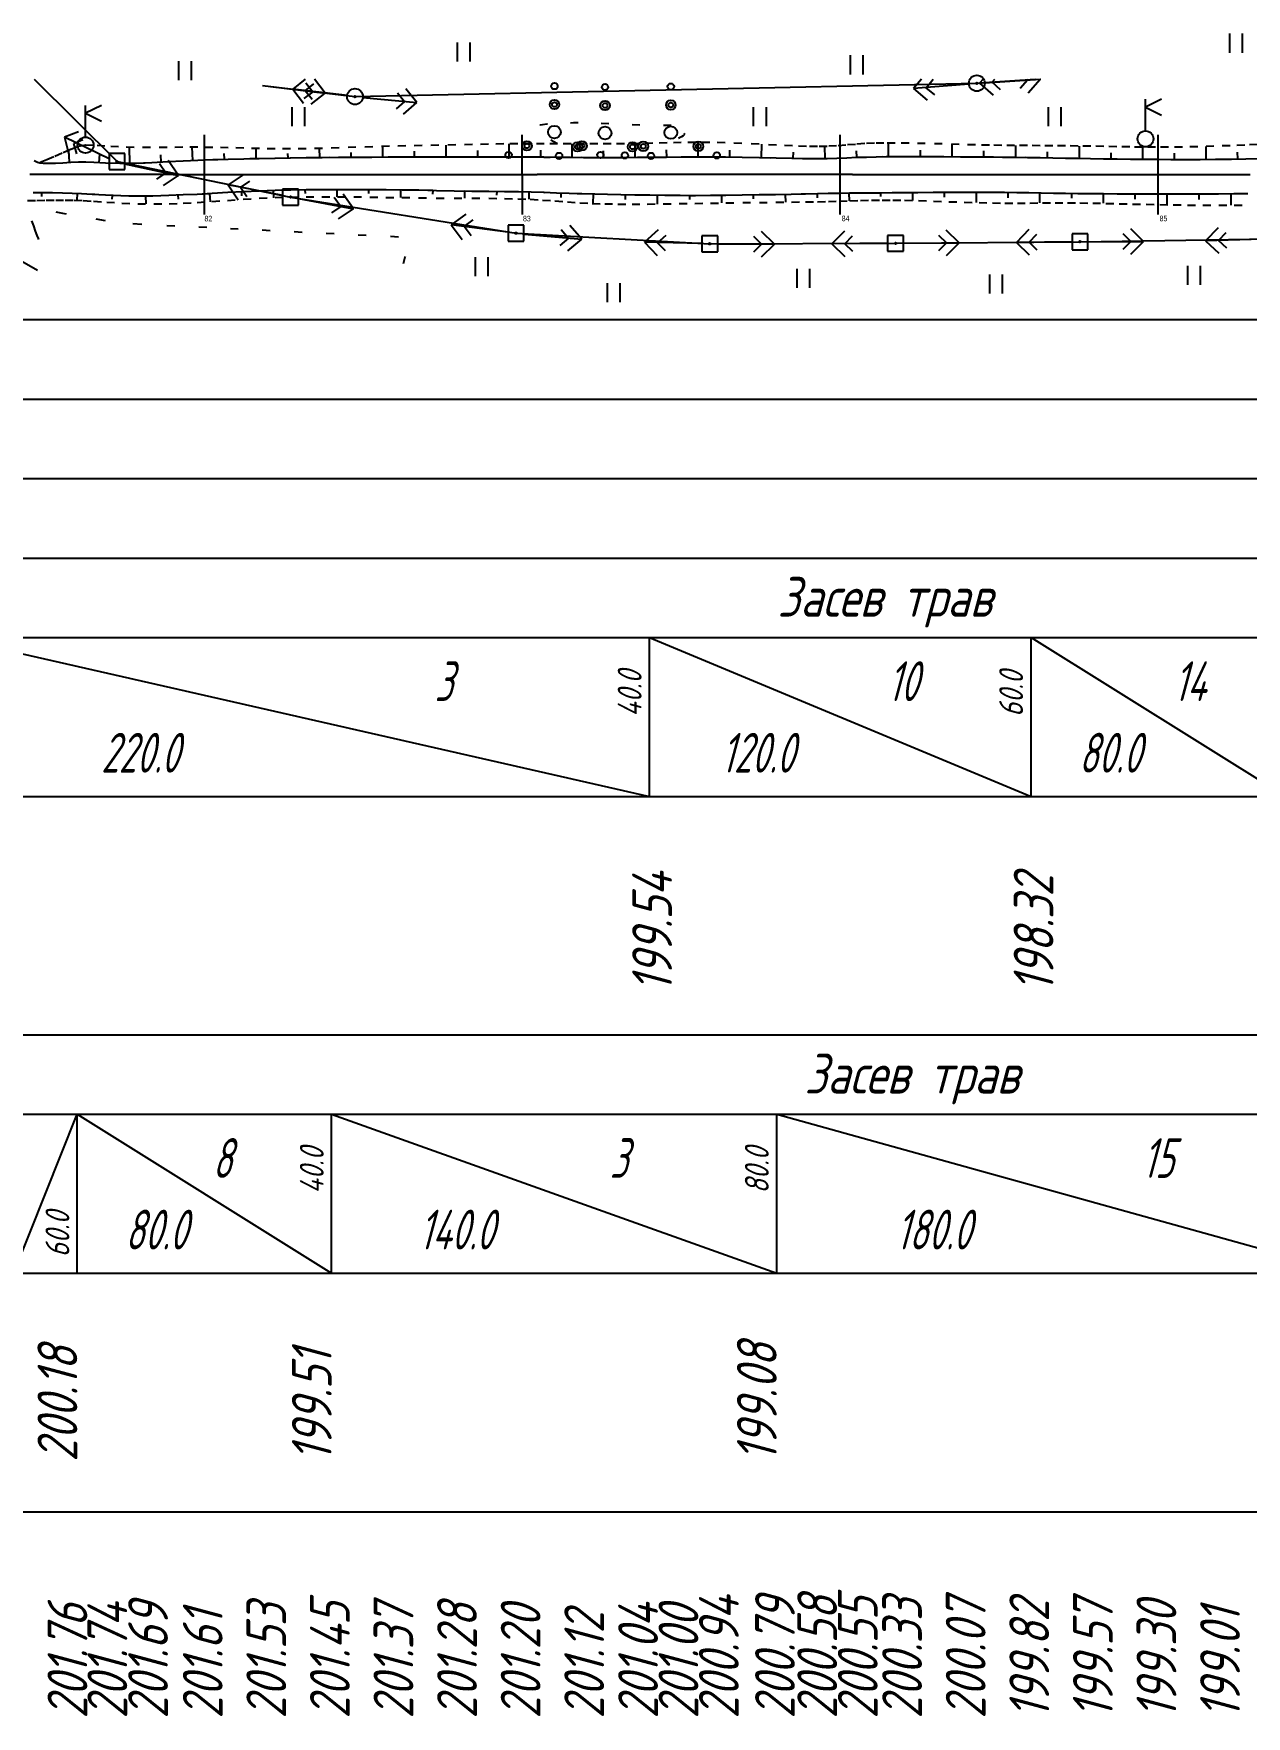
# Model space of a CAD drawing. Extents: x 2172 to 5772, y -842 to -248.
# Drawn here: x 4185.9 to 4262.1, y -721.9 to -616 of the extents above; entities that cross this region are included whole.
import ezdxf

# ---------------------------------------------------------------- set-up
doc = ezdxf.new("R2010")
doc.units = 0
doc.header["$MEASUREMENT"] = 0
doc.linetypes.add('CONTI', pattern=[0])
doc.linetypes.add('STROT', pattern=[1.7, 0.5, -1.2])
doc.layers.get('0').update_dxf_attribs({"linetype": 'CONTINUOUS'})
for name, color, linetype in [('DEFAULT', 7, 'CONTI'), ('OBRIVDEFAULT', 32, 'CONTI'), ('OTKOSDEFAULT', 32, 'CONTI'), ('SIT_LDEFAULT', 7, 'CONTI'), ('USLZNDEFAULT', 7, 'CONTI'), ('КРАСНЫЕ_ОТМЕТКИ', 1, 'CONTINUOUS'), ('ОТМЕТКИ_КЮВЕТОВ', 7, 'CONTINUOUS'), ('ЧЕРНЫЕ_ОТМЕТКИ', 7, 'CONTINUOUS')]:
    doc.layers.add(name, color=color, linetype=linetype)
doc.styles.add('SHRFT', font='TXT', dxfattribs={"width": 8.75})
doc.styles.add('ГОСТ', font='gost.TTF', dxfattribs={"oblique": 15, "height": 1})

# ---------------------------------------------------------------- blocks, each defined once
blk = doc.blocks.new('BL_27')
at = {"color": 0}
for p, q in [((2.5, 2.5), (-2.5, 2.5)), ((-2.5, 2.5), (-2.5, -2.5)), ((2.5, -2.5), (2.5, 2.5)), ((-2.5, -2.5), (2.5, -2.5))]:
    blk.add_line(p, q, dxfattribs=at)
blk.add_circle((0, 0), 0.25, dxfattribs=at)
blk = doc.blocks.new('BL_4017')
at = {"color": 0}
for p, q in [((0, 2.5), (0, 12.5)), ((5, 12.5), (0, 10)), ((0, 10), (5, 7.5))]:
    blk.add_line(p, q, dxfattribs=at)
blk.add_circle((0, 0), 2.5, dxfattribs=at)
blk = doc.blocks.new('BL_26')
at = {"color": 0}
for radius in [2.5, 0.25]:
    blk.add_circle((0, 0), radius, dxfattribs=at)
blk = doc.blocks.new('BL_2010')
at = {"color": 0}
for centre, radius in [((0, 14.45), 1), ((0, 8.65), 1.5), ((0, 8.65), 0.75), ((0, 0), 2), ((-8.65, -4.35), 1.5), ((-8.65, -4.35), 0.75), ((8.65, -4.35), 1.5), ((8.65, -4.35), 0.75), ((-14.45, -7.2), 1), ((14.45, -7.2), 1)]:
    blk.add_circle(centre, radius, dxfattribs=at)
blk = doc.blocks.new('BL_2011')
at = {"color": 0}
for p, q in [((0, 0), (0, 6)), ((4, 0), (4, 6))]:
    blk.add_line(p, q, dxfattribs=at)

msp = doc.modelspace()

# ---------------------------------------------------------------- linework, layer by layer
at = {"linetype": 'Continuous'}
for p, q in [((3396.6, -634.04), (4356.6, -634.04)), ((3396.6, -639.04), (4356.6, -639.04)), ((3396.6, -644.04), (4356.6, -644.04)), ((3396.6, -649.04), (4356.6, -649.04)), ((3396.6, -654.04), (4356.6, -654.04)), ((3396.6, -664.04), (4356.6, -664.04)), ((3396.6, -684.04), (4356.6, -684.04)), ((3396.6, -694.04), (4356.6, -694.04)), ((3396.6, -709.04), (4356.6, -709.04))]:
    msp.add_line(p, q, dxfattribs=at)
msp.add_line((3396.6, -679.04), (4356.6, -679.04))
at = {"layer": 'DEFAULT', "color": 12, "linetype": 'CONTI'}
for p, q in [((4196.6, -627.42), (4196.6, -622.42)), ((4216.6, -627.42), (4216.59, -622.42)), ((4236.59, -627.42), (4236.6, -622.42)), ((4256.6, -627.42), (4256.6, -622.42)), ((4186.03, -624.92), (4185.62, -624.92)), ((4186.43, -624.92), (4186.03, -624.92)), ((4186.83, -624.92), (4186.43, -624.92)), ((4187.23, -624.92), (4186.83, -624.92)), ((4187.64, -624.92), (4187.23, -624.92)), ((4194.64, -624.92), (4199.53, -624.92)), ((4217.99, -624.92), (4217.53, -624.92)), ((4218.45, -624.92), (4217.99, -624.92)), ((4218.9, -624.92), (4218.45, -624.92)), ((4219.36, -624.92), (4218.9, -624.92)), ((4237.36, -624.92), (4253.42, -624.92))]:
    msp.add_line(p, q, dxfattribs=at)
for points in [[(4187.65, -624.92, 0), (4187.64, -624.92, 0)], [(4187.68, -624.92, 0), (4187.65, -624.92, 0)], [(4187.73, -624.92, 0), (4187.68, -624.92, 0)], [(4187.8, -624.92, 0), (4187.73, -624.92, 0)], [(4187.9, -624.92, 0), (4187.8, -624.92, 0)], [(4188.01, -624.92, 0), (4187.9, -624.92, 0)], [(4188.15, -624.92, 0), (4188.01, -624.92, 0)], [(4188.3, -624.92, 0), (4188.15, -624.92, 0)], [(4188.48, -624.92, 0), (4188.3, -624.92, 0)], [(4188.67, -624.92, 0), (4188.48, -624.92, 0)], [(4188.89, -624.92, 0), (4188.67, -624.92, 0)], [(4189.13, -624.92, 0), (4188.89, -624.92, 0)], [(4189.39, -624.92, 0), (4189.13, -624.92, 0)], [(4189.67, -624.92, 0), (4189.39, -624.92, 0)], [(4189.97, -624.92, 0), (4189.67, -624.92, 0)], [(4190.29, -624.92, 0), (4189.97, -624.92, 0)], [(4190.63, -624.92, 0), (4190.29, -624.92, 0)], [(4190.99, -624.92, 0), (4190.63, -624.92, 0)], [(4191.38, -624.92, 0), (4190.99, -624.92, 0)], [(4191.78, -624.92, 0), (4191.38, -624.92, 0)], [(4192.2, -624.92, 0), (4191.78, -624.92, 0)], [(4192.65, -624.92, 0), (4192.2, -624.92, 0)], [(4193.12, -624.92, 0), (4192.65, -624.92, 0)], [(4193.6, -624.92, 0), (4193.12, -624.92, 0)], [(4194.11, -624.92, 0), (4193.6, -624.92, 0)], [(4194.64, -624.92, 0), (4194.11, -624.92, 0)], [(4199.53, -624.92, 0), (4201.29, -624.92, 0)], [(4201.29, -624.92, 0), (4202.95, -624.92, 0)], [(4202.95, -624.92, 0), (4204.53, -624.92, 0)], [(4204.53, -624.92, 0), (4206.01, -624.92, 0)], [(4206.01, -624.92, 0), (4207.41, -624.92, 0)], [(4207.41, -624.92, 0), (4208.71, -624.92, 0)], [(4208.71, -624.92, 0), (4209.93, -624.92, 0)], [(4209.93, -624.92, 0), (4211.05, -624.92, 0)], [(4211.05, -624.92, 0), (4212.09, -624.92, 0)], [(4212.09, -624.92, 0), (4213.03, -624.92, 0)], [(4213.03, -624.92, 0), (4213.89, -624.92, 0)], [(4213.89, -624.92, 0), (4214.65, -624.92, 0)], [(4214.65, -624.92, 0), (4215.33, -624.92, 0)], [(4215.33, -624.92, 0), (4215.91, -624.92, 0)], [(4215.91, -624.92, 0), (4216.41, -624.92, 0)], [(4216.41, -624.92, 0), (4216.81, -624.92, 0)], [(4216.81, -624.92, 0), (4217.13, -624.92, 0)], [(4217.13, -624.92, 0), (4217.35, -624.92, 0)], [(4217.35, -624.92, 0), (4217.49, -624.92, 0)], [(4217.49, -624.92, 0), (4217.53, -624.92, 0)], [(4219.41, -624.92, 0), (4219.36, -624.92, 0)], [(4219.54, -624.92, 0), (4219.41, -624.92, 0)], [(4219.77, -624.92, 0), (4219.54, -624.92, 0)], [(4220.08, -624.92, 0), (4219.77, -624.92, 0)], [(4220.49, -624.92, 0), (4220.08, -624.92, 0)], [(4220.98, -624.92, 0), (4220.49, -624.92, 0)], [(4221.57, -624.92, 0), (4220.98, -624.92, 0)], [(4222.24, -624.92, 0), (4221.57, -624.92, 0)], [(4223.01, -624.92, 0), (4222.24, -624.92, 0)], [(4223.86, -624.92, 0), (4223.01, -624.92, 0)], [(4224.81, -624.92, 0), (4223.86, -624.92, 0)], [(4225.84, -624.92, 0), (4224.81, -624.92, 0)], [(4226.97, -624.92, 0), (4225.84, -624.92, 0)], [(4228.18, -624.92, 0), (4226.97, -624.92, 0)], [(4229.48, -624.92, 0), (4228.18, -624.92, 0)], [(4230.88, -624.92, 0), (4229.48, -624.92, 0)], [(4232.37, -624.92, 0), (4230.88, -624.92, 0)], [(4233.94, -624.92, 0), (4232.37, -624.92, 0)], [(4235.61, -624.92, 0), (4233.94, -624.92, 0)], [(4237.36, -624.92, 0), (4235.61, -624.92, 0)], [(4253.42, -624.92, 0), (4254.89, -624.92, 0)], [(4254.89, -624.92, 0), (4256.3, -624.92, 0)], [(4256.3, -624.92, 0), (4257.64, -624.92, 0)], [(4257.64, -624.92, 0), (4258.92, -624.92, 0)], [(4258.92, -624.92, 0), (4260.14, -624.92, 0)], [(4260.14, -624.92, 0), (4261.3, -624.92, 0)], [(4261.3, -624.92, 0), (4262.39, -624.92, 0)]]:
    msp.add_polyline3d(points, dxfattribs=at)
at = {"layer": 'OBRIVDEFAULT', "color": 32}
for p, q in [((4185.86, -628.15, 40.03), (4185.75, -627.83, 40.01)), ((4185.98, -628.47, 40.05), (4185.86, -628.15, 40.03)), ((4186.08, -628.74, 40.07), (4185.98, -628.47, 40.05)), ((4186.16, -628.94, 40.08), (4186.08, -628.74, 40.07)), ((4186.19, -629.01, 40.09), (4186.16, -628.94, 40.08))]:
    msp.add_line(p, q, dxfattribs=at)
at = {"layer": 'OTKOSDEFAULT', "color": 32, "linetype": 'STROT'}
for p, q in [((4188.17, -623.34, 40.23), (4187.64, -623.57, 40.26)), ((4188.67, -623.15, 40.21), (4188.17, -623.34, 40.23)), ((4189.12, -623.06, 40.18), (4188.67, -623.15, 40.21)), ((4189.63, -623.08, 40.17), (4189.12, -623.06, 40.18)), ((4190.34, -623.13, 40.15), (4189.63, -623.08, 40.17)), ((4191.2, -623.18, 40.13), (4190.34, -623.13, 40.15)), ((4192.18, -623.21, 40.1), (4191.2, -623.18, 40.13)), ((4193.21, -623.22, 40.08), (4192.18, -623.21, 40.1)), ((4194.25, -623.22, 40.05), (4193.21, -623.22, 40.08)), ((4195.24, -623.2, 40.03), (4194.25, -623.22, 40.05)), ((4196.18, -623.2, 40.02), (4195.24, -623.2, 40.03)), ((4197.13, -623.21, 40.01), (4196.18, -623.2, 40.02)), ((4198.1, -623.23, 40), (4197.13, -623.21, 40.01)), ((4199.08, -623.25, 39.99), (4198.1, -623.23, 40)), ((4200.06, -623.28, 39.98), (4199.08, -623.25, 39.99)), ((4201.04, -623.3, 39.97), (4200.06, -623.28, 39.98)), ((4202.01, -623.3, 39.96), (4201.04, -623.3, 39.97)), ((4202.99, -623.29, 39.96), (4202.01, -623.3, 39.96)), ((4204.02, -623.27, 39.96), (4202.99, -623.29, 39.96)), ((4205.07, -623.24, 39.95), (4204.02, -623.27, 39.96)), ((4206.13, -623.2, 39.95), (4205.07, -623.24, 39.95)), ((4207.19, -623.17, 39.95), (4206.13, -623.2, 39.95)), ((4208.24, -623.13, 39.94), (4207.19, -623.17, 39.95)), ((4209.26, -623.11, 39.94), (4208.24, -623.13, 39.94)), ((4210.29, -623.09, 39.94), (4209.26, -623.11, 39.94)), ((4211.35, -623.07, 39.94), (4210.29, -623.09, 39.94)), ((4212.41, -623.05, 39.94), (4211.35, -623.07, 39.94)), ((4213.46, -623.03, 39.94), (4212.41, -623.05, 39.94)), ((4214.47, -623.01, 39.94), (4213.46, -623.03, 39.94)), ((4215.43, -622.99, 39.94), (4214.47, -623.01, 39.94)), ((4216.31, -622.98, 39.95), (4215.43, -622.99, 39.94)), ((4217.15, -622.98, 39.95), (4216.31, -622.98, 39.95)), ((4217.98, -622.98, 39.94), (4217.15, -622.98, 39.95)), ((4218.82, -622.98, 39.94), (4217.98, -622.98, 39.94)), ((4219.66, -622.99, 39.94), (4218.82, -622.98, 39.94)), ((4220.5, -622.99, 39.94), (4219.66, -622.99, 39.94)), ((4221.34, -622.99, 39.94), (4220.5, -622.99, 39.94)), ((4222.18, -622.99, 39.94), (4221.34, -622.99, 39.94)), ((4223.03, -622.98, 39.93), (4222.18, -622.99, 39.94)), ((4223.91, -622.96, 39.92), (4223.03, -622.98, 39.93)), ((4224.8, -622.94, 39.91), (4223.91, -622.96, 39.92)), ((4225.7, -622.92, 39.9), (4224.8, -622.94, 39.91)), ((4226.6, -622.9, 39.89), (4225.7, -622.92, 39.9)), ((4227.51, -622.89, 39.88), (4226.6, -622.9, 39.89)), ((4228.4, -622.89, 39.86), (4227.51, -622.89, 39.88)), ((4229.36, -622.91, 39.85), (4228.4, -622.89, 39.86)), ((4230.41, -622.95, 39.84), (4229.36, -622.91, 39.85)), ((4231.5, -623.01, 39.82), (4230.41, -622.95, 39.84)), ((4232.58, -623.06, 39.81), (4231.5, -623.01, 39.82)), ((4233.59, -623.11, 39.8), (4232.58, -623.06, 39.81)), ((4234.47, -623.14, 39.79), (4233.59, -623.11, 39.8)), ((4235.17, -623.15, 39.78), (4234.47, -623.14, 39.79)), ((4235.77, -623.14, 39.78), (4235.17, -623.15, 39.78)), ((4236.37, -623.11, 39.78), (4235.77, -623.14, 39.78)), ((4236.96, -623.06, 39.78), (4236.37, -623.11, 39.78)), ((4237.56, -623.02, 39.78), (4236.96, -623.06, 39.78)), ((4238.15, -622.97, 39.78), (4237.56, -623.02, 39.78)), ((4238.75, -622.94, 39.78), (4238.15, -622.97, 39.78)), ((4239.35, -622.93, 39.78), (4238.75, -622.94, 39.78)), ((4240.05, -622.93, 39.77), (4239.35, -622.93, 39.78)), ((4240.94, -622.94, 39.77), (4240.05, -622.93, 39.77)), ((4241.95, -622.97, 39.76), (4240.94, -622.94, 39.77)), ((4243.02, -622.99, 39.74), (4241.95, -622.97, 39.76)), ((4244.09, -623.02, 39.73), (4243.02, -622.99, 39.74)), ((4245.1, -623.05, 39.72), (4244.09, -623.02, 39.73)), ((4245.98, -623.07, 39.71), (4245.1, -623.05, 39.72)), ((4246.77, -623.08, 39.71), (4245.98, -623.07, 39.71)), ((4247.57, -623.09, 39.71), (4246.77, -623.08, 39.71)), ((4248.37, -623.09, 39.71), (4247.57, -623.09, 39.71)), ((4249.17, -623.1, 39.7), (4248.37, -623.09, 39.71)), ((4249.97, -623.1, 39.7), (4249.17, -623.1, 39.7)), ((4250.77, -623.11, 39.7), (4249.97, -623.1, 39.7)), ((4251.57, -623.12, 39.69), (4250.77, -623.11, 39.7)), ((4252.37, -623.13, 39.69), (4251.57, -623.12, 39.69)), ((4253.18, -623.14, 39.68), (4252.37, -623.13, 39.69)), ((4253.99, -623.16, 39.67), (4253.18, -623.14, 39.68)), ((4254.81, -623.18, 39.66), (4253.99, -623.16, 39.67)), ((4255.62, -623.19, 39.65), (4254.81, -623.18, 39.66)), ((4256.44, -623.19, 39.64), (4255.62, -623.19, 39.65)), ((4257.25, -623.2, 39.64), (4256.44, -623.19, 39.64)), ((4258.13, -623.19, 39.63), (4257.25, -623.2, 39.64)), ((4259.1, -623.16, 39.62), (4258.13, -623.19, 39.63)), ((4260.11, -623.13, 39.6), (4259.1, -623.16, 39.62)), ((4261.12, -623.1, 39.59), (4260.11, -623.13, 39.6)), ((4262.05, -623.06, 39.58), (4261.12, -623.1, 39.59)), ((4262.85, -623.03, 39.57), (4262.05, -623.06, 39.58)), ((4186.36, -624.12, 40.33), (4186.24, -624.17, 40.34)), ((4186.68, -623.99, 40.32), (4186.36, -624.12, 40.33)), ((4187.13, -623.8, 40.29), (4186.68, -623.99, 40.32)), ((4187.64, -623.57, 40.26), (4187.13, -623.8, 40.29)), ((4185.47, -626.55, 40.11), (4186.05, -626.54, 40.11)), ((4186.05, -626.54, 40.11), (4186.65, -626.53, 40.11)), ((4186.65, -626.53, 40.11), (4187.24, -626.52, 40.12)), ((4187.24, -626.52, 40.12), (4187.83, -626.52, 40.12)), ((4187.83, -626.52, 40.12), (4188.41, -626.52, 40.12)), ((4188.41, -626.52, 40.12), (4188.97, -626.54, 40.12)), ((4188.97, -626.54, 40.12), (4189.62, -626.59, 40.12)), ((4189.62, -626.59, 40.12), (4190.45, -626.65, 40.11)), ((4190.45, -626.65, 40.11), (4191.4, -626.71, 40.1)), ((4191.4, -626.71, 40.1), (4192.4, -626.75, 40.09)), ((4194.38, -626.75, 40.07), (4195.27, -626.72, 40.07)), ((4195.27, -626.72, 40.07), (4196.15, -626.67, 40.06)), ((4196.15, -626.67, 40.06), (4197.07, -626.61, 40.06)), ((4197.07, -626.61, 40.06), (4198.04, -626.54, 40.06)), ((4198.04, -626.54, 40.06), (4199.04, -626.47, 40.05)), ((4199.04, -626.47, 40.05), (4200.04, -626.41, 40.05)), ((4200.04, -626.41, 40.05), (4201.04, -626.36, 40.05)), ((4201.04, -626.36, 40.05), (4202.02, -626.33, 40.04)), ((4202.02, -626.33, 40.04), (4202.99, -626.32, 40.03)), ((4202.99, -626.32, 40.03), (4203.98, -626.31, 40.02)), ((4203.98, -626.31, 40.02), (4204.98, -626.31, 40)), ((4204.98, -626.31, 40), (4205.99, -626.32, 39.99)), ((4205.99, -626.32, 39.99), (4207, -626.33, 39.98)), ((4207, -626.33, 39.98), (4208.01, -626.35, 39.96)), ((4208.01, -626.35, 39.96), (4209.02, -626.36, 39.95)), ((4209.02, -626.36, 39.95), (4210.07, -626.37, 39.95)), ((4210.07, -626.37, 39.95), (4211.17, -626.39, 39.95)), ((4211.17, -626.39, 39.95), (4212.3, -626.4, 39.96)), ((4212.3, -626.4, 39.96), (4213.42, -626.4, 39.96)), ((4213.42, -626.4, 39.96), (4214.49, -626.41, 39.96)), ((4214.49, -626.41, 39.96), (4215.47, -626.42, 39.96)), ((4215.47, -626.42, 39.96), (4216.32, -626.44, 39.97)), ((4216.32, -626.44, 39.97), (4217.1, -626.47, 39.97)), ((4217.1, -626.47, 39.97), (4217.87, -626.52, 39.97)), ((4217.87, -626.52, 39.97), (4218.65, -626.57, 39.97)), ((4218.65, -626.57, 39.97), (4219.43, -626.63, 39.97)), ((4219.43, -626.63, 39.97), (4220.21, -626.69, 39.97)), ((4220.21, -626.69, 39.97), (4220.99, -626.73, 39.97)), ((4226.46, -626.74, 39.92), (4227.46, -626.73, 39.91)), ((4227.46, -626.73, 39.91), (4228.43, -626.71, 39.9)), ((4228.43, -626.71, 39.9), (4229.41, -626.7, 39.9)), ((4229.41, -626.7, 39.9), (4230.46, -626.68, 39.89)), ((4230.46, -626.68, 39.89), (4231.51, -626.67, 39.88)), ((4231.51, -626.67, 39.88), (4232.55, -626.66, 39.87)), ((4232.55, -626.66, 39.87), (4233.53, -626.65, 39.86)), ((4233.53, -626.65, 39.86), (4234.42, -626.63, 39.85)), ((4234.42, -626.63, 39.85), (4235.17, -626.62, 39.85)), ((4235.17, -626.62, 39.85), (4235.85, -626.6, 39.84)), ((4235.85, -626.6, 39.84), (4236.53, -626.58, 39.83)), ((4236.53, -626.58, 39.83), (4237.2, -626.56, 39.82)), ((4237.2, -626.56, 39.82), (4237.88, -626.54, 39.81)), ((4237.88, -626.54, 39.81), (4238.56, -626.53, 39.8)), ((4238.56, -626.53, 39.8), (4239.23, -626.52, 39.79)), ((4239.23, -626.52, 39.79), (4239.91, -626.52, 39.78)), ((4239.91, -626.52, 39.78), (4240.65, -626.53, 39.77)), ((4240.65, -626.53, 39.77), (4241.52, -626.55, 39.76)), ((4241.52, -626.55, 39.76), (4242.46, -626.58, 39.75)), ((4242.46, -626.58, 39.75), (4243.43, -626.62, 39.74)), ((4243.43, -626.62, 39.74), (4244.4, -626.65, 39.72)), ((4244.4, -626.65, 39.72), (4245.33, -626.68, 39.71)), ((4245.33, -626.68, 39.71), (4246.17, -626.7, 39.7)), ((4246.17, -626.7, 39.7), (4246.96, -626.71, 39.69)), ((4246.96, -626.71, 39.69), (4247.74, -626.71, 39.68)), ((4247.74, -626.71, 39.68), (4248.53, -626.71, 39.68)), ((4248.53, -626.71, 39.68), (4249.32, -626.7, 39.67)), ((4249.32, -626.7, 39.67), (4250.11, -626.7, 39.66)), ((4250.11, -626.7, 39.66), (4250.89, -626.7, 39.65)), ((4250.89, -626.7, 39.65), (4251.68, -626.7, 39.64)), ((4251.68, -626.7, 39.64), (4252.48, -626.71, 39.63)), ((4252.48, -626.71, 39.63), (4253.3, -626.73, 39.62)), ((4253.3, -626.73, 39.62), (4254.14, -626.75, 39.6)), ((4192.4, -626.75, 40.09), (4193.41, -626.76, 40.08)), ((4193.41, -626.76, 40.08), (4194.38, -626.75, 40.07)), ((4220.99, -626.73, 39.97), (4221.78, -626.76, 39.97)), ((4221.78, -626.76, 39.97), (4222.6, -626.77, 39.96)), ((4222.6, -626.77, 39.96), (4223.5, -626.78, 39.95)), ((4223.5, -626.78, 39.95), (4224.46, -626.77, 39.94)), ((4224.46, -626.77, 39.94), (4225.46, -626.76, 39.93)), ((4225.46, -626.76, 39.93), (4226.46, -626.74, 39.92)), ((4254.14, -626.75, 39.6), (4254.99, -626.77, 39.59)), ((4254.99, -626.77, 39.59), (4255.84, -626.78, 39.58)), ((4255.84, -626.78, 39.58), (4256.7, -626.8, 39.57)), ((4256.7, -626.8, 39.57), (4257.54, -626.82, 39.55)), ((4257.54, -626.82, 39.55), (4258.44, -626.83, 39.54)), ((4258.44, -626.83, 39.54), (4259.41, -626.84, 39.52)), ((4259.41, -626.84, 39.52), (4260.41, -626.84, 39.5)), ((4260.41, -626.84, 39.5), (4261.38, -626.84, 39.48)), ((4261.38, -626.84, 39.48), (4262.29, -626.84, 39.46))]:
    msp.add_line(p, q, dxfattribs=at)
at = {"layer": 'OTKOSDEFAULT', "color": 32}
for p, q in [((4188.1, -624.14), (4188.07, -623.39)), ((4191.91, -624.2), (4191.89, -623.21)), ((4195.86, -624.02), (4195.83, -623.2)), ((4199.86, -623.9), (4199.85, -623.27)), ((4203.85, -623.84), (4203.84, -623.27)), ((4205.84, -623.82), (4205.84, -623.52)), ((4207.83, -623.8), (4207.83, -623.15)), ((4209.82, -623.8), (4209.82, -623.45)), ((4211.81, -623.8), (4211.81, -623.07)), ((4213.79, -623.8), (4213.79, -623.41)), ((4215.78, -623.79), (4215.78, -622.99)), ((4217.76, -623.8), (4217.76, -623.39)), ((4219.73, -623.83), (4219.74, -622.99)), ((4221.71, -623.85), (4221.71, -623.42)), ((4223.7, -623.84), (4223.69, -622.96)), ((4225.68, -623.81), (4225.67, -623.36)), ((4227.67, -623.79), (4227.66, -622.89)), ((4229.66, -623.81), (4229.66, -623.37)), ((4231.65, -623.85), (4231.67, -623.01)), ((4233.64, -623.89), (4233.65, -623.5)), ((4235.64, -623.9), (4235.62, -623.14)), ((4237.64, -623.83), (4237.62, -623.42)), ((4239.64, -623.78), (4239.63, -622.92)), ((4241.64, -623.77), (4241.64, -623.37)), ((4243.64, -623.78), (4243.64, -623.01)), ((4245.64, -623.8), (4245.64, -623.43)), ((4247.64, -623.82), (4247.65, -623.09)), ((4249.64, -623.86), (4249.64, -623.48)), ((4251.64, -623.89), (4251.65, -623.12)), ((4253.64, -623.92), (4253.64, -623.54)), ((4255.63, -623.94), (4255.64, -623.19)), ((4259.62, -623.95), (4259.61, -623.15)), ((4261.61, -623.93), (4261.6, -623.51)), ((4186.24, -624.17, 40.34), (4186.46, -624.19, 40.34)), ((4186.46, -624.19, 40.34), (4186.8, -624.2, 40.34)), ((4186.8, -624.2, 40.34), (4187.22, -624.19, 40.34)), ((4187.22, -624.19, 40.34), (4187.7, -624.17, 40.34)), ((4187.7, -624.17, 40.34), (4188.2, -624.14, 40.34)), ((4188.2, -624.14, 40.34), (4188.68, -624.11, 40.34)), ((4188.68, -624.11, 40.34), (4189.13, -624.11, 40.34)), ((4189.13, -624.11, 40.34), (4189.65, -624.14, 40.32)), ((4189.65, -624.14, 40.32), (4190.38, -624.18, 40.29)), ((4189.98, -624.17), (4190.01, -623.64)), ((4190.38, -624.18, 40.29), (4191.27, -624.2, 40.25)), ((4191.27, -624.2, 40.25), (4192.25, -624.19, 40.22)), ((4192.25, -624.19, 40.22), (4193.28, -624.15, 40.18)), ((4193.28, -624.15, 40.18), (4194.31, -624.1, 40.14)), ((4193.87, -624.13), (4193.85, -623.67)), ((4194.31, -624.1, 40.14), (4195.26, -624.05, 40.1)), ((4195.26, -624.05, 40.1), (4196.18, -624.01, 40.09)), ((4196.18, -624.01, 40.09), (4197.12, -623.97, 40.08)), ((4197.12, -623.97, 40.08), (4198.09, -623.94, 40.07)), ((4197.86, -623.95), (4197.85, -623.59)), ((4198.09, -623.94, 40.07), (4199.07, -623.92, 40.06)), ((4199.07, -623.92, 40.06), (4200.05, -623.9, 40.05)), ((4200.05, -623.9, 40.05), (4201.04, -623.88, 40.03)), ((4201.04, -623.88, 40.03), (4202.01, -623.86, 40.02)), ((4201.86, -623.87), (4201.85, -623.58)), ((4202.01, -623.86, 40.02), (4202.99, -623.85, 40.03)), ((4202.99, -623.85, 40.03), (4204, -623.84, 40.03)), ((4204, -623.84, 40.03), (4205.03, -623.83, 40.04)), ((4205.03, -623.83, 40.04), (4206.07, -623.81, 40.04)), ((4206.07, -623.81, 40.04), (4207.12, -623.81, 40.05)), ((4207.12, -623.81, 40.05), (4208.16, -623.8, 40.05)), ((4208.16, -623.8, 40.05), (4209.18, -623.8, 40.06)), ((4209.18, -623.8, 40.06), (4210.22, -623.8, 40.06)), ((4210.22, -623.8, 40.06), (4211.29, -623.8, 40.06)), ((4211.29, -623.8, 40.06), (4212.36, -623.8, 40.06)), ((4212.36, -623.8, 40.06), (4213.42, -623.8, 40.06)), ((4213.42, -623.8, 40.06), (4214.45, -623.8, 40.06)), ((4214.45, -623.8, 40.06), (4215.41, -623.79, 40.05)), ((4215.41, -623.79, 40.05), (4216.29, -623.79, 40.05)), ((4216.29, -623.79, 40.05), (4217.12, -623.8, 40.05)), ((4217.12, -623.8, 40.05), (4217.95, -623.8, 40.05)), ((4217.95, -623.8, 40.05), (4218.78, -623.82, 40.05)), ((4218.78, -623.82, 40.05), (4219.62, -623.83, 40.05)), ((4219.62, -623.83, 40.05), (4220.45, -623.84, 40.05)), ((4220.45, -623.84, 40.05), (4221.28, -623.84, 40.05)), ((4221.28, -623.84, 40.05), (4222.12, -623.84, 40.05)), ((4222.12, -623.84, 40.05), (4222.97, -623.84, 40.04)), ((4222.97, -623.84, 40.04), (4223.85, -623.83, 40.03)), ((4223.85, -623.83, 40.03), (4224.75, -623.82, 40.02)), ((4224.75, -623.82, 40.02), (4225.67, -623.81, 40.01)), ((4225.67, -623.81, 40.01), (4226.59, -623.8, 40)), ((4226.59, -623.8, 40), (4227.52, -623.79, 39.98)), ((4227.52, -623.79, 39.98), (4228.43, -623.79, 39.97)), ((4228.43, -623.79, 39.97), (4229.39, -623.8, 39.96)), ((4229.39, -623.8, 39.96), (4230.43, -623.82, 39.95)), ((4230.43, -623.82, 39.95), (4231.51, -623.84, 39.95)), ((4231.51, -623.84, 39.95), (4232.57, -623.87, 39.94)), ((4232.57, -623.87, 39.94), (4233.56, -623.89, 39.93)), ((4233.56, -623.89, 39.93), (4234.44, -623.91, 39.92)), ((4234.44, -623.91, 39.92), (4235.16, -623.91, 39.91)), ((4235.16, -623.91, 39.91), (4235.77, -623.9, 39.91)), ((4235.77, -623.9, 39.91), (4236.39, -623.88, 39.9)), ((4236.39, -623.88, 39.9), (4237.01, -623.86, 39.9)), ((4237.01, -623.86, 39.9), (4237.62, -623.83, 39.89)), ((4237.62, -623.83, 39.89), (4238.24, -623.81, 39.88)), ((4238.24, -623.81, 39.88), (4238.86, -623.79, 39.88)), ((4238.86, -623.79, 39.88), (4239.48, -623.78, 39.87)), ((4239.48, -623.78, 39.87), (4240.19, -623.77, 39.86)), ((4240.19, -623.77, 39.86), (4241.08, -623.77, 39.85)), ((4241.08, -623.77, 39.85), (4242.07, -623.77, 39.83)), ((4242.07, -623.77, 39.83), (4243.12, -623.78, 39.82)), ((4243.12, -623.78, 39.82), (4244.16, -623.79, 39.8)), ((4244.16, -623.79, 39.8), (4245.15, -623.79, 39.79)), ((4245.15, -623.79, 39.79), (4246.01, -623.8, 39.77)), ((4246.01, -623.8, 39.77), (4246.8, -623.81, 39.77)), ((4246.8, -623.81, 39.77), (4247.59, -623.82, 39.76)), ((4247.59, -623.82, 39.76), (4248.38, -623.84, 39.75)), ((4248.38, -623.84, 39.75), (4249.18, -623.85, 39.74)), ((4249.18, -623.85, 39.74), (4249.97, -623.87, 39.73)), ((4249.97, -623.87, 39.73), (4250.76, -623.88, 39.72)), ((4250.76, -623.88, 39.72), (4251.55, -623.89, 39.71)), ((4251.55, -623.89, 39.71), (4252.35, -623.91, 39.71)), ((4252.35, -623.91, 39.71), (4253.17, -623.92, 39.7)), ((4253.17, -623.92, 39.7), (4254.01, -623.93, 39.7)), ((4254.01, -623.93, 39.7), (4254.85, -623.94, 39.69)), ((4254.85, -623.94, 39.69), (4255.7, -623.94, 39.69)), ((4255.7, -623.94, 39.69), (4256.55, -623.95, 39.68)), ((4256.55, -623.95, 39.68), (4257.39, -623.96, 39.68)), ((4257.39, -623.96, 39.68), (4258.27, -623.96, 39.67)), ((4257.63, -623.96), (4257.63, -623.57)), ((4258.27, -623.96, 39.67), (4259.24, -623.96, 39.65)), ((4259.24, -623.96, 39.65), (4260.23, -623.95, 39.64)), ((4260.23, -623.95, 39.64), (4261.21, -623.94, 39.62)), ((4261.21, -623.94, 39.62), (4262.12, -623.92, 39.61)), ((4262.12, -623.92, 39.61), (4262.91, -623.9, 39.59)), ((4186.43, -626.06, 40.17), (4185.82, -626.06, 40.16)), ((4186.35, -626.07), (4186.34, -626.3)), ((4187.05, -626.07, 40.18), (4186.43, -626.06, 40.17)), ((4187.67, -626.09, 40.18), (4187.05, -626.07, 40.18)), ((4188.27, -626.1, 40.19), (4187.67, -626.09, 40.18)), ((4188.86, -626.12, 40.2), (4188.27, -626.1, 40.19)), ((4188.6, -626.11), (4188.58, -626.53)), ((4189.54, -626.16, 40.19), (4188.86, -626.12, 40.2)), ((4190.38, -626.21, 40.19), (4189.54, -626.16, 40.19)), ((4191.33, -626.26, 40.18), (4190.38, -626.21, 40.19)), ((4190.79, -626.24), (4190.78, -626.46)), ((4192.34, -626.28, 40.17), (4191.33, -626.26, 40.18)), ((4193.36, -626.27, 40.16), (4192.34, -626.28, 40.17)), ((4192.9, -626.27), (4192.91, -626.76)), ((4194.35, -626.24, 40.15), (4193.36, -626.27, 40.16)), ((4195.26, -626.2, 40.14), (4194.35, -626.24, 40.15)), ((4194.93, -626.22), (4194.94, -626.47)), ((4196.15, -626.16, 40.14), (4195.26, -626.2, 40.14)), ((4197.09, -626.11, 40.13), (4196.15, -626.16, 40.14)), ((4196.92, -626.11), (4196.95, -626.62)), ((4198.06, -626.05, 40.12), (4197.09, -626.11, 40.13)), ((4199.05, -626, 40.11), (4198.06, -626.05, 40.12)), ((4198.92, -626.01), (4198.93, -626.25)), ((4200.05, -625.96, 40.11), (4199.05, -626, 40.11)), ((4201.05, -625.92, 40.1), (4200.05, -625.96, 40.11)), ((4200.92, -625.93), (4200.94, -626.37)), ((4202.03, -625.9, 40.09), (4201.05, -625.92, 40.1)), ((4203, -625.88, 40.09), (4202.03, -625.9, 40.09)), ((4202.92, -625.88), (4202.93, -626.1)), ((4204, -625.87, 40.08), (4203, -625.88, 40.09)), ((4205, -625.87, 40.07), (4204, -625.87, 40.08)), ((4204.93, -625.87), (4204.93, -626.31)), ((4206.01, -625.87, 40.07), (4205, -625.87, 40.07)), ((4207.02, -625.87, 40.06), (4206.01, -625.87, 40.07)), ((4206.93, -625.87), (4206.93, -626.1)), ((4208.03, -625.88, 40.06), (4207.02, -625.87, 40.06)), ((4209.04, -625.89, 40.05), (4208.03, -625.88, 40.06)), ((4208.94, -625.89), (4208.94, -626.36)), ((4210.08, -625.9, 40.04), (4209.04, -625.89, 40.05)), ((4211.19, -625.93, 40.03), (4210.08, -625.9, 40.04)), ((4210.96, -625.92), (4210.95, -626.15)), ((4212.31, -625.95, 40.02), (4211.19, -625.93, 40.03)), ((4213.42, -625.97, 40.01), (4212.31, -625.95, 40.02)), ((4212.97, -625.96), (4212.96, -626.4)), ((4214.49, -625.98, 40), (4213.42, -625.97, 40.01)), ((4215.48, -626, 39.99), (4214.49, -625.98, 40)), ((4214.99, -625.99), (4214.98, -626.21)), ((4216.35, -626.01, 39.98), (4215.48, -626, 39.99)), ((4217.15, -626.03, 39.98), (4216.35, -626.01, 39.98)), ((4217.01, -626.03), (4217, -626.46)), ((4217.95, -626.05, 39.98), (4217.15, -626.03, 39.98)), ((4218.75, -626.08, 39.97), (4217.95, -626.05, 39.98)), ((4219.55, -626.1, 39.97), (4218.75, -626.08, 39.97)), ((4219.03, -626.09), (4219.02, -626.35)), ((4220.35, -626.13, 39.97), (4219.55, -626.1, 39.97)), ((4221.16, -626.15, 39.97), (4220.35, -626.13, 39.97)), ((4221.05, -626.15), (4221.03, -626.73)), ((4221.96, -626.17, 39.96), (4221.16, -626.15, 39.97)), ((4222.79, -626.19, 39.96), (4221.96, -626.17, 39.96)), ((4223.68, -626.21, 39.95), (4222.79, -626.19, 39.96)), ((4223.07, -626.19), (4223.07, -626.49)), ((4224.61, -626.22, 39.95), (4223.68, -626.21, 39.95)), ((4225.57, -626.24, 39.94), (4224.61, -626.22, 39.95)), ((4225.09, -626.23), (4225.08, -626.77)), ((4226.53, -626.24, 39.93), (4225.57, -626.24, 39.94)), ((4227.49, -626.25, 39.93), (4226.53, -626.24, 39.93)), ((4227.11, -626.25), (4227.11, -626.49)), ((4228.43, -626.24, 39.92), (4227.49, -626.25, 39.93)), ((4229.4, -626.23, 39.92), (4228.43, -626.24, 39.92)), ((4229.12, -626.23), (4229.12, -626.7)), ((4230.43, -626.22, 39.92), (4229.4, -626.23, 39.92)), ((4231.49, -626.2, 39.92), (4230.43, -626.22, 39.92)), ((4231.13, -626.21), (4231.13, -626.44)), ((4232.53, -626.18, 39.92), (4231.49, -626.2, 39.92)), ((4233.52, -626.16, 39.92), (4232.53, -626.18, 39.92)), ((4233.14, -626.17), (4233.15, -626.65)), ((4234.41, -626.14, 39.92), (4233.52, -626.16, 39.92)), ((4235.16, -626.12, 39.92), (4234.41, -626.14, 39.92)), ((4235.14, -626.12), (4235.14, -626.37)), ((4235.84, -626.11, 39.91), (4235.16, -626.12, 39.92)), ((4236.51, -626.1, 39.9), (4235.84, -626.11, 39.91)), ((4237.18, -626.09, 39.89), (4236.51, -626.1, 39.9)), ((4237.14, -626.09), (4237.15, -626.56)), ((4237.85, -626.09, 39.88), (4237.18, -626.09, 39.89)), ((4238.52, -626.08, 39.87), (4237.85, -626.09, 39.88)), ((4239.2, -626.08, 39.86), (4238.52, -626.08, 39.87)), ((4239.14, -626.08), (4239.14, -626.3)), ((4239.87, -626.07, 39.85), (4239.2, -626.08, 39.86)), ((4240.62, -626.07, 39.84), (4239.87, -626.07, 39.85)), ((4241.49, -626.06, 39.83), (4240.62, -626.07, 39.84)), ((4241.14, -626.06), (4241.14, -626.54)), ((4242.44, -626.05, 39.82), (4241.49, -626.06, 39.83)), ((4243.42, -626.04, 39.81), (4242.44, -626.05, 39.82)), ((4243.14, -626.05), (4243.14, -626.33)), ((4244.4, -626.04, 39.79), (4243.42, -626.04, 39.81)), ((4245.32, -626.04, 39.78), (4244.4, -626.04, 39.79)), ((4245.14, -626.04), (4245.14, -626.68)), ((4246.16, -626.04, 39.77), (4245.32, -626.04, 39.78)), ((4246.93, -626.04, 39.76), (4246.16, -626.04, 39.77)), ((4247.7, -626.06, 39.75), (4246.93, -626.04, 39.76)), ((4247.14, -626.05), (4247.14, -626.38)), ((4248.47, -626.07, 39.74), (4247.7, -626.06, 39.75)), ((4249.24, -626.09, 39.73), (4248.47, -626.07, 39.74)), ((4249.14, -626.08), (4249.13, -626.7)), ((4250.01, -626.1, 39.72), (4249.24, -626.09, 39.73)), ((4250.77, -626.11, 39.71), (4250.01, -626.1, 39.72)), ((4251.54, -626.12, 39.7), (4250.77, -626.11, 39.71)), ((4251.14, -626.12), (4251.14, -626.41)), ((4252.34, -626.13, 39.68), (4251.54, -626.12, 39.7)), ((4253.17, -626.13, 39.67), (4252.34, -626.13, 39.68)), ((4253.14, -626.13), (4253.14, -626.72)), ((4254.02, -626.14, 39.65), (4253.17, -626.13, 39.67)), ((4254.9, -626.14, 39.63), (4254.02, -626.14, 39.65)), ((4255.78, -626.14, 39.61), (4254.9, -626.14, 39.63)), ((4255.14, -626.14), (4255.14, -626.46)), ((4256.66, -626.14, 39.59), (4255.78, -626.14, 39.61)), ((4257.52, -626.14, 39.57), (4256.66, -626.14, 39.59)), ((4257.14, -626.14), (4257.14, -626.81)), ((4258.43, -626.15, 39.56), (4257.52, -626.14, 39.57)), ((4259.4, -626.15, 39.55), (4258.43, -626.15, 39.56)), ((4259.15, -626.15), (4259.15, -626.49)), ((4260.39, -626.14, 39.54), (4259.4, -626.15, 39.55)), ((4261.35, -626.13, 39.53), (4260.39, -626.14, 39.54)), ((4261.17, -626.14), (4261.18, -626.84)), ((4262.25, -626.12, 39.53), (4261.35, -626.13, 39.53))]:
    msp.add_line(p, q, dxfattribs=at)
at = {"layer": 'SIT_LDEFAULT', "color": 7}
for p, q in [((4185.89, -618.92), (4191.1, -624.1)), ((4200.26, -619.31), (4206.07, -620.01)), ((4202.94, -618.92), (4202.15, -619.54)), ((4202.94, -619.64), (4203.49, -619.2)), ((4202.98, -619.14), (4203.41, -619.7)), ((4204.19, -619.79), (4203.52, -618.92)), ((4206.07, -620.01), (4245.19, -619.17)), ((4241.7, -618.92), (4241.2, -619.51)), ((4244.69, -619.22), (4241.2, -619.51)), ((4242, -619.45), (4242.44, -618.92)), ((4245.19, -619.17), (4249.22, -618.92)), ((4245.58, -618.92), (4245.36, -619.16)), ((4248.86, -618.94), (4245.36, -619.16)), ((4245.36, -619.16), (4246.21, -619.91)), ((4245.68, -619.14), (4249.18, -618.92)), ((4246.16, -619.11), (4246.33, -618.92)), ((4246.69, -619.58), (4246.16, -619.11)), ((4248.38, -618.97), (4247.91, -619.5)), ((4248.32, -618.92), (4248.38, -618.97)), ((4248.43, -619.77), (4249.18, -618.92)), ((4249.18, -618.92), (4249.18, -618.92)), ((4200.75, -619.37), (4204.19, -619.79)), ((4205.59, -619.95), (4202.15, -619.54)), ((4202.15, -619.54), (4202.84, -620.43)), ((4203.41, -619.7), (4202.86, -620.13)), ((4203.37, -620.19), (4202.94, -619.64)), ((4203.32, -620.49), (4204.19, -619.79)), ((4206.56, -620.06), (4209.97, -620.38)), ((4209.19, -620.31), (4208.66, -620.77)), ((4208.75, -619.77), (4209.19, -620.31)), ((4209.97, -620.38), (4209.26, -619.52)), ((4241.2, -619.51), (4242.07, -620.24)), ((4242.54, -619.9), (4242, -619.45)), ((4209.12, -621.11), (4209.97, -620.38)), ((4188.67, -622.23), (4187.8, -622.57)), ((4217.7, -621.79), (4217.73, -621.78)), ((4217.73, -621.78), (4217.87, -621.76)), ((4217.87, -621.76), (4218.14, -621.73)), ((4218.14, -621.73), (4218.18, -621.73)), ((4219.62, -621.65), (4219.82, -621.64)), ((4219.82, -621.64), (4220.11, -621.64)), ((4221.56, -621.69), (4222.05, -621.71)), ((4223.51, -621.76), (4224, -621.78)), ((4225.47, -621.8), (4225.72, -621.8)), ((4225.72, -621.8), (4225.96, -621.8)), ((4226.72, -622.48), (4226.62, -622.55)), ((4226.78, -622.41), (4226.72, -622.48)), ((4226.82, -622.34), (4226.78, -622.4)), ((4190.64, -623.95), (4187.8, -622.57)), ((4187.8, -622.57), (4188.06, -623.66)), ((4188.38, -622.95), (4188.95, -622.71)), ((4188.58, -623.62), (4188.38, -622.95)), ((4218.59, -622.86), (4218.39, -622.75)), ((4218.76, -622.95), (4218.59, -622.86)), ((4218.82, -622.98), (4218.76, -622.95)), ((4226.46, -622.63), (4226.43, -622.64)), ((4226.62, -622.55), (4226.45, -622.63)), ((4185.88, -624.04), (4185.97, -624.08)), ((4185.97, -624.08), (4186.1, -624.13)), ((4186.1, -624.13), (4186.24, -624.17)), ((4186.24, -624.17), (4186.46, -624.19)), ((4186.46, -624.19), (4186.8, -624.2)), ((4186.8, -624.2), (4187.22, -624.19)), ((4187.22, -624.19), (4187.7, -624.17)), ((4187.7, -624.17), (4188.2, -624.14)), ((4188.2, -624.14), (4188.68, -624.11)), ((4188.68, -624.11), (4189.13, -624.11)), ((4189.13, -624.11), (4189.65, -624.14)), ((4189.65, -624.14), (4190.38, -624.18)), ((4190.38, -624.18), (4190.54, -624.19)), ((4191.1, -624.1), (4202.02, -626.33)), ((4191.57, -624.23), (4194.96, -624.97)), ((4192.48, -624.19), (4193.28, -624.16)), ((4193.28, -624.15), (4194.31, -624.1)), ((4193.78, -624.22), (4194.17, -624.81)), ((4194.31, -624.1), (4195.26, -624.05)), ((4194.96, -624.97), (4194.32, -624.03)), ((4195.26, -624.05), (4196.18, -624.01)), ((4196.18, -624.01), (4197.12, -623.97)), ((4197.12, -623.97), (4197.45, -623.96)), ((4199.45, -623.91), (4200.05, -623.9)), ((4200.05, -623.9), (4201.04, -623.88)), ((4201.03, -623.88), (4202, -623.86)), ((4202.01, -623.86), (4202.99, -623.85)), ((4202.99, -623.85), (4204, -623.84)), ((4204, -623.84), (4204.44, -623.83)), ((4206.44, -623.81), (4207.12, -623.81)), ((4207.12, -623.81), (4208.16, -623.8)), ((4208.16, -623.8), (4209.18, -623.8)), ((4209.18, -623.8), (4210.22, -623.8)), ((4210.22, -623.8), (4211.29, -623.8)), ((4211.29, -623.8), (4211.41, -623.8)), ((4213.39, -623.8), (4213.42, -623.8)), ((4213.42, -623.8), (4214.45, -623.8)), ((4214.45, -623.8), (4215.41, -623.79)), ((4215.41, -623.79), (4216.29, -623.79)), ((4216.29, -623.79), (4217.12, -623.8)), ((4217.12, -623.8), (4217.95, -623.8)), ((4217.95, -623.81), (4218.34, -623.81)), ((4220.32, -623.83), (4220.45, -623.84)), ((4220.45, -623.84), (4221.28, -623.84)), ((4221.28, -623.84), (4222.12, -623.84)), ((4222.12, -623.84), (4222.97, -623.84)), ((4222.97, -623.84), (4223.85, -623.83)), ((4223.85, -623.83), (4224.75, -623.82)), ((4224.75, -623.82), (4225.27, -623.82)), ((4227.26, -623.8), (4227.52, -623.8)), ((4227.52, -623.79), (4228.43, -623.79)), ((4228.43, -623.79), (4229.39, -623.8)), ((4229.39, -623.8), (4230.43, -623.82)), ((4230.43, -623.82), (4231.51, -623.84)), ((4231.51, -623.84), (4232.24, -623.86)), ((4234.23, -623.9), (4234.44, -623.91)), ((4234.44, -623.91), (4235.16, -623.91)), ((4235.16, -623.91), (4235.77, -623.9)), ((4235.77, -623.9), (4236.39, -623.88)), ((4236.39, -623.88), (4237.01, -623.86)), ((4237.01, -623.86), (4237.62, -623.83)), ((4237.62, -623.83), (4238.24, -623.81)), ((4238.24, -623.81), (4238.86, -623.79)), ((4238.86, -623.79), (4239.23, -623.78)), ((4241.23, -623.77), (4242.07, -623.78)), ((4242.07, -623.77), (4243.12, -623.78)), ((4243.12, -623.78), (4244.16, -623.79)), ((4244.16, -623.79), (4245.15, -623.79)), ((4245.15, -623.79), (4246.01, -623.8)), ((4246.01, -623.8), (4246.23, -623.8)), ((4248.23, -623.83), (4248.39, -623.84)), ((4248.38, -623.84), (4249.18, -623.85)), ((4249.18, -623.85), (4249.97, -623.87)), ((4249.97, -623.87), (4250.76, -623.88)), ((4250.76, -623.88), (4251.55, -623.89)), ((4251.55, -623.89), (4252.35, -623.91)), ((4252.35, -623.91), (4253.17, -623.92)), ((4253.17, -623.92), (4253.22, -623.92)), ((4255.22, -623.94), (4255.7, -623.94)), ((4255.7, -623.94), (4256.55, -623.95)), ((4256.55, -623.95), (4257.39, -623.96)), ((4257.39, -623.96), (4258.27, -623.96)), ((4258.27, -623.96), (4259.24, -623.96)), ((4259.24, -623.96), (4260.21, -623.95)), ((4194.17, -624.81), (4193.58, -625.21)), ((4194.02, -625.6), (4194.96, -624.97)), ((4199.03, -624.94), (4198.09, -625.57)), ((4201.53, -626.24), (4198.09, -625.57)), ((4198.09, -625.57), (4198.72, -626.51)), ((4198.87, -625.73), (4199.46, -625.33)), ((4177.99, -626.33), (4186.1, -630.92)), ((4186.43, -626.06), (4185.82, -626.06)), ((4187.05, -626.07), (4186.43, -626.06)), ((4187.67, -626.09), (4187.05, -626.07)), ((4188.27, -626.1), (4187.67, -626.09)), ((4188.86, -626.12), (4188.27, -626.1)), ((4189.54, -626.16), (4188.86, -626.12)), ((4189.7, -626.17), (4189.54, -626.16)), ((4192.34, -626.28), (4191.85, -626.27)), ((4193.36, -626.27), (4192.34, -626.28)), ((4194.35, -626.24), (4193.36, -626.27)), ((4195.26, -626.2), (4194.35, -626.24)), ((4196.15, -626.16), (4195.26, -626.2)), ((4196.92, -626.12), (4196.15, -626.16)), ((4199.27, -626.31), (4198.87, -625.73)), ((4199.05, -626), (4198.92, -626.01)), ((4200.05, -625.96), (4199.05, -626)), ((4201.05, -625.92), (4200.05, -625.96)), ((4202.03, -625.9), (4201.05, -625.92)), ((4202.02, -626.33), (4216.2, -628.6)), ((4203, -625.88), (4202.03, -625.9)), ((4202.51, -626.43), (4205.97, -627.07)), ((4203.93, -625.88), (4203, -625.88)), ((4204.77, -626.34), (4205.18, -626.93)), ((4205.97, -627.07), (4205.32, -626.14)), ((4206.01, -625.87), (4205.93, -625.87)), ((4207.02, -625.87), (4206.01, -625.87)), ((4208.03, -625.88), (4207.02, -625.87)), ((4209.04, -625.89), (4208.03, -625.88)), ((4210.08, -625.9), (4209.04, -625.89)), ((4210.96, -625.92), (4210.08, -625.9)), ((4213.42, -625.97), (4212.97, -625.96)), ((4214.49, -625.98), (4213.42, -625.97)), ((4215.48, -626), (4214.49, -625.98)), ((4216.35, -626.01), (4215.48, -626)), ((4217.15, -626.03), (4216.35, -626.01)), ((4217.95, -626.05), (4217.15, -626.03)), ((4218.02, -626.06), (4217.95, -626.05)), ((4220.35, -626.13), (4220.04, -626.12)), ((4221.16, -626.15), (4220.35, -626.13)), ((4221.96, -626.17), (4221.16, -626.15)), ((4222.79, -626.19), (4221.96, -626.17)), ((4223.68, -626.21), (4222.79, -626.19)), ((4224.61, -626.22), (4223.68, -626.21)), ((4225.09, -626.23), (4224.61, -626.22)), ((4227.49, -626.25), (4227.11, -626.25)), ((4228.43, -626.24), (4227.49, -626.25)), ((4229.4, -626.23), (4228.43, -626.24)), ((4230.43, -626.22), (4229.4, -626.23)), ((4231.49, -626.2), (4230.43, -626.22)), ((4232.13, -626.19), (4231.49, -626.2)), ((4234.41, -626.14), (4234.14, -626.14)), ((4235.16, -626.12), (4234.41, -626.14)), ((4235.84, -626.11), (4235.16, -626.12)), ((4236.51, -626.1), (4235.84, -626.11)), ((4237.18, -626.09), (4236.51, -626.1)), ((4237.85, -626.09), (4237.18, -626.09)), ((4238.52, -626.08), (4237.85, -626.09)), ((4239.14, -626.08), (4238.52, -626.08)), ((4241.49, -626.06), (4241.14, -626.06)), ((4242.44, -626.05), (4241.49, -626.06)), ((4243.42, -626.04), (4242.44, -626.05)), ((4244.4, -626.04), (4243.42, -626.04)), ((4245.32, -626.04), (4244.4, -626.04)), ((4246.14, -626.04), (4245.32, -626.04)), ((4248.47, -626.07), (4248.14, -626.06)), ((4249.24, -626.09), (4248.47, -626.07)), ((4250.01, -626.1), (4249.24, -626.09)), ((4250.77, -626.11), (4250.01, -626.1)), ((4251.54, -626.12), (4250.77, -626.11)), ((4252.34, -626.13), (4251.54, -626.12)), ((4253.14, -626.13), (4252.34, -626.13)), ((4255.78, -626.14), (4255.14, -626.14)), ((4256.66, -626.14), (4255.78, -626.14)), ((4257.52, -626.14), (4256.66, -626.14)), ((4258.43, -626.15), (4257.52, -626.14)), ((4259.4, -626.15), (4258.43, -626.15)), ((4260.16, -626.14), (4259.4, -626.15)), ((4187.25, -627.26), (4187.66, -627.34)), ((4187.66, -627.34), (4187.89, -627.38)), ((4189.76, -627.7), (4190.36, -627.8)), ((4205.18, -626.93), (4204.59, -627.32)), ((4205.03, -627.71), (4205.97, -627.07)), ((4213.05, -627.4), (4212.12, -628.08)), ((4212.93, -628.19), (4213.51, -627.77)), ((4192.1, -627.99), (4192.65, -628.03)), ((4194.24, -628.11), (4194.74, -628.14)), ((4196.24, -628.21), (4196.74, -628.23)), ((4198.23, -628.3), (4198.73, -628.33)), ((4200.23, -628.4), (4200.73, -628.43)), ((4202.24, -628.5), (4202.74, -628.53)), ((4204.25, -628.6), (4204.75, -628.62)), ((4206.27, -628.7), (4206.78, -628.72)), ((4208.3, -628.8), (4208.81, -628.83)), ((4215.69, -628.54), (4212.12, -628.08)), ((4212.12, -628.08), (4212.82, -628.99)), ((4213.37, -628.76), (4212.93, -628.19)), ((4216.2, -628.6), (4228.39, -629.27)), ((4216.72, -628.66), (4220.34, -628.97)), ((4219.04, -628.37), (4219.51, -628.91)), ((4220.34, -628.97), (4219.58, -628.11)), ((4225.14, -628.4), (4224.29, -629.17)), ((4225.11, -629.2), (4225.64, -628.72)), ((4231.15, -628.79), (4231.65, -629.29)), ((4232.46, -629.29), (4231.65, -628.49)), ((4236.87, -628.47), (4236.07, -629.27)), ((4236.88, -629.27), (4237.37, -628.76)), ((4242.77, -628.72), (4243.28, -629.21)), ((4244.08, -629.2), (4243.27, -628.41)), ((4248.47, -628.37), (4247.68, -629.18)), ((4248.48, -629.17), (4248.97, -628.67)), ((4254.38, -628.63), (4254.88, -629.13)), ((4255.68, -629.12), (4254.87, -628.33)), ((4260.37, -628.26), (4259.57, -629.08)), ((4260.39, -629.06), (4260.88, -628.55)), ((4219.51, -628.91), (4218.95, -629.37)), ((4219.45, -629.71), (4220.34, -628.97)), ((4227.88, -629.26), (4224.29, -629.17)), ((4224.29, -629.17), (4225.08, -630)), ((4225.61, -629.72), (4225.11, -629.2)), ((4228.39, -629.27), (4240.08, -629.24)), ((4228.91, -629.28), (4232.46, -629.29)), ((4231.65, -629.29), (4231.14, -629.79)), ((4231.65, -630.09), (4232.46, -629.29)), ((4239.58, -629.24), (4236.07, -629.27)), ((4236.07, -629.27), (4236.88, -630.06)), ((4237.38, -629.76), (4236.88, -629.27)), ((4240.08, -629.24), (4251.68, -629.14)), ((4240.58, -629.23), (4244.08, -629.2)), ((4243.28, -629.21), (4242.78, -629.71)), ((4243.28, -630.01), (4244.08, -629.2)), ((4251.18, -629.15), (4247.68, -629.18)), ((4247.68, -629.18), (4248.48, -629.97)), ((4248.98, -629.67), (4248.48, -629.17)), ((4251.68, -629.14), (4263.68, -628.95)), ((4252.18, -629.14), (4255.68, -629.12)), ((4254.88, -629.13), (4254.38, -629.63)), ((4254.88, -629.93), (4255.68, -629.12)), ((4263.16, -628.97), (4259.57, -629.08)), ((4259.57, -629.08), (4260.41, -629.86)), ((4260.91, -629.55), (4260.39, -629.06)), ((4209.21, -630.11), (4209.1, -630.54)), ((4209.22, -630.06), (4209.21, -630.11))]:
    msp.add_line(p, q, dxfattribs=at)
at = {"layer": 'ОТМЕТКИ_КЮВЕТОВ'}
for p, q in [((4180.6, -654.04), (4224.6, -664.04)), ((4224.6, -664.04), (4224.6, -654.04)), ((4224.6, -654.04), (4248.6, -664.04)), ((4248.6, -664.04), (4248.6, -654.04)), ((4248.6, -654.04), (4264.6, -664.04)), ((4184.6, -694.04), (4188.6, -684.04)), ((4188.6, -694.04), (4188.6, -684.04)), ((4188.6, -684.04), (4204.6, -694.04)), ((4204.6, -694.04), (4204.6, -684.04)), ((4204.6, -684.04), (4232.6, -694.04)), ((4232.6, -694.04), (4232.6, -684.04)), ((4232.6, -684.04), (4268.6, -694.04))]:
    msp.add_line(p, q, dxfattribs=at)

# ---------------------------------------------------------------- block references
at = {"layer": 'USLZNDEFAULT', "color": 7}
for name, p, xscale, yscale, zscale in [('BL_2011', (4261.11, -617.25), 0.1999999999998181, 0.1999999999999318, 0.1999999999999034), ('BL_2011', (4212.52, -617.81), 0.1999999999998181, 0.1999999999999318, 0.1999999999999034), ('BL_2011', (4194.99, -618.97), 0.1999999999998181, 0.1999999999999318, 0.1999999999999034), ('BL_2011', (4237.25, -618.61), 0.1999999999998181, 0.1999999999999318, 0.1999999999999034), ('BL_2010', (4218.62, -622.24), 0.2000000000000455, 0.1999999999999886, 0.2000000000000171), ('BL_2010', (4221.8, -622.3), 0.2000000000000455, 0.1999999999999886, 0.2000000000000171), ('BL_2010', (4225.94, -622.27), 0.2000000000000455, 0.1999999999999886, 0.2000000000000171), ('BL_26', (4245.19, -619.17), 0.2000000000000455, 0.1999999999999886, 0.2000000000000171), ('BL_26', (4206.07, -620.01), 0.2000000000000455, 0.1999999999999886, 0.2000000000000171), ('BL_4017', (4255.8, -622.67), 0.2000000000000455, 0.1999999999999886, 0.2000000000000171), ('BL_4017', (4189.12, -623.06), 0.2000000000000455, 0.1999999999999886, 0.2000000000000171), ('BL_2011', (4202.12, -621.88), 0.1999999999998181, 0.1999999999999318, 0.1999999999999034), ('BL_2011', (4231.15, -621.88), 0.1999999999998181, 0.1999999999999318, 0.1999999999999034), ('BL_2011', (4249.7, -621.88), 0.1999999999998181, 0.1999999999999318, 0.1999999999999034), ('BL_27', (4191.1, -624.1), 0.2000000000000455, 0.1999999999999886, 0.2000000000000171), ('BL_27', (4202.02, -626.33), 0.2000000000000455, 0.1999999999999886, 0.2000000000000171), ('BL_27', (4216.2, -628.6), 0.2000000000000455, 0.1999999999999886, 0.2000000000000171), ('BL_27', (4228.39, -629.27), 0.2000000000000455, 0.1999999999999886, 0.2000000000000171), ('BL_27', (4240.08, -629.24), 0.2000000000000455, 0.1999999999999886, 0.2000000000000171), ('BL_27', (4251.68, -629.14), 0.2000000000000455, 0.1999999999999886, 0.2000000000000171), ('BL_2011', (4213.65, -631.31), 0.1999999999998181, 0.1999999999999318, 0.1999999999999034), ('BL_2011', (4233.89, -632.04), 0.1999999999998181, 0.1999999999999318, 0.1999999999999034), ('BL_2011', (4258.47, -631.86), 0.1999999999998181, 0.1999999999999318, 0.1999999999999034), ('BL_2011', (4221.96, -632.94), 0.1999999999998181, 0.1999999999999318, 0.1999999999999034), ('BL_2011', (4246, -632.4), 0.1999999999998181, 0.1999999999999318, 0.1999999999999034)]:
    msp.add_blockref(name, p, dxfattribs=dict(at, xscale=xscale, yscale=yscale, zscale=zscale))

# ---------------------------------------------------------------- texts
at = {"style": 'ГОСТ', "oblique": 15}
for p in [(4232.65, -652.73), (4234.35, -682.73)]:
    msp.add_text('Засев трав', height=2.5, dxfattribs=at).set_placement(p)
at = {"layer": 'DEFAULT', "color": 12, "style": 'SHRFT', "width": 0.75}
for s, p in [('82', (4196.6, -627.86)), ('83', (4216.64, -627.86)), ('84', (4236.69, -627.85)), ('85', (4256.69, -627.85))]:
    msp.add_text(s, height=0.35, dxfattribs=at).set_placement(p)
at = {"layer": 'КРАСНЫЕ_ОТМЕТКИ', "style": 'ГОСТ', "oblique": 15}
for s, p in [('201.76', (4189.23, -722.06)), ('201.69', (4194.3, -722.06)), ('201.53', (4201.74, -722.06)), ('201.45', (4205.74, -722.06)), ('201.37', (4209.74, -722.06)), ('201.28', (4213.74, -722.06)), ('200.94', (4230.21, -722.06)), ('200.79', (4233.74, -722.06)), ('200.58', (4236.4, -722.06)), ('200.55', (4238.95, -722.06)), ('200.33', (4241.74, -722.06)), ('200.07', (4245.74, -722.06)), ('199.82', (4249.74, -722.06)), ('199.57', (4253.74, -722.06)), ('199.30', (4257.74, -722.06)), ('201.74', (4191.74, -722.06)), ('201.61', (4197.74, -722.06)), ('201.20', (4217.74, -722.06)), ('201.12', (4221.74, -722.06)), ('201.04', (4225.13, -722.06)), ('201.00', (4227.67, -722.06)), ('199.01', (4261.74, -722.06))]:
    msp.add_text(s, height=2.5, rotation=90, dxfattribs=at).set_placement(p)
at = {"layer": 'ОТМЕТКИ_КЮВЕТОВ', "style": 'ГОСТ', "oblique": 15, "width": 0.8}
for s, p in [('3', (4211.08, -658.04)), ('10', (4239.58, -658.04)), ('14', (4257.58, -658.04)), ('220.0', (4190.1, -662.54)), ('120.0', (4229.1, -662.54)), ('80.0', (4251.6, -662.54)), ('8', (4197.1, -688.04)), ('3', (4222.1, -688.04)), ('15', (4255.6, -688.04)), ('80.0', (4191.6, -692.54)), ('140.0', (4210.1, -692.54)), ('180.0', (4240.1, -692.54))]:
    msp.add_text(s, height=2.5, dxfattribs=at).set_placement(p)
at = {"layer": 'ОТМЕТКИ_КЮВЕТОВ', "style": 'ГОСТ', "oblique": 15}
for s, p in [('40.0', (4224.1, -659.04)), ('60.0', (4248.1, -659.04)), ('40.0', (4204.1, -689.04)), ('80.0', (4232.1, -689.04)), ('60.0', (4188.1, -693.04))]:
    msp.add_text(s, height=1.5, rotation=90, dxfattribs=at).set_placement(p)
at = {"layer": 'ЧЕРНЫЕ_ОТМЕТКИ', "style": 'ГОСТ', "oblique": 15}
for s, p in [('199.54', (4226.01, -676.36)), ('198.32', (4250.01, -676.36)), ('200.18', (4188.6, -705.9)), ('199.51', (4204.6, -705.9)), ('199.08', (4232.6, -705.9))]:
    msp.add_text(s, height=2.5, rotation=90, dxfattribs=at).set_placement(p)

doc.saveas('drawing.dxf')
